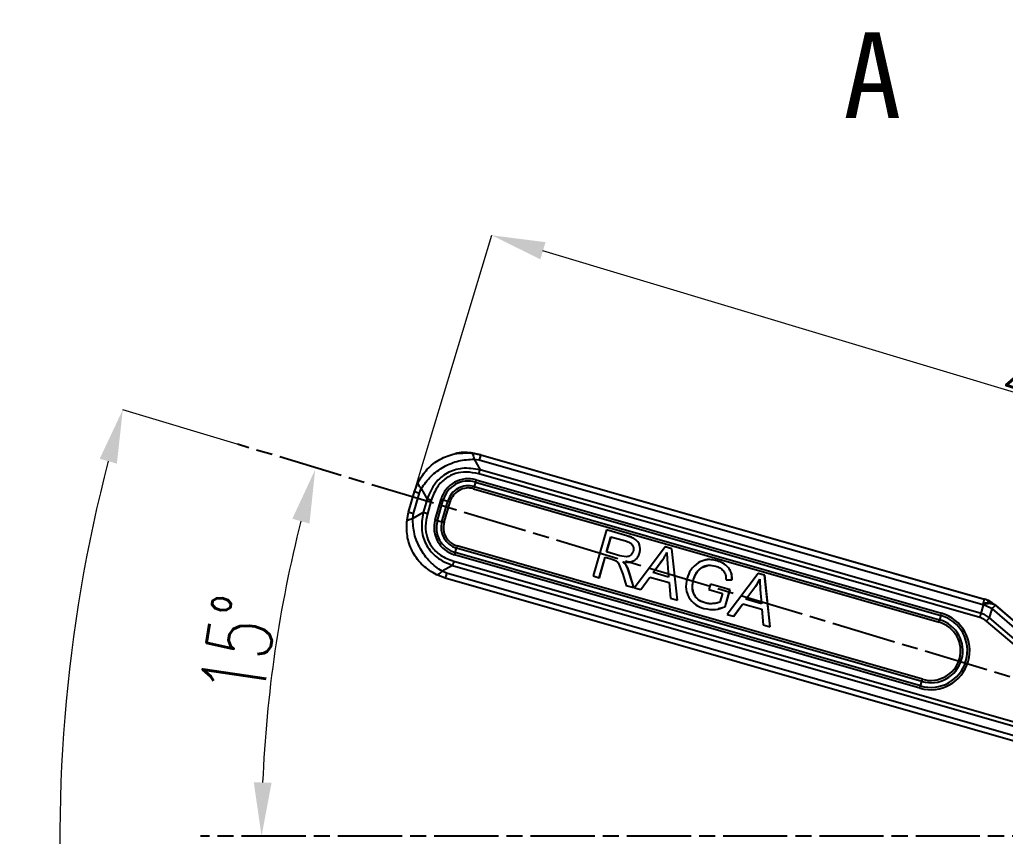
# Model space of a CAD drawing. Header units: millimetres. Extents: x 10469 to 13094, y 11322 to 13178.
# Drawn here: x 10799.3 to 10983.5, y 11920.1 to 12072.7 of the extents above; entities that cross this region are included whole.
import ezdxf

# ---------------------------------------------------------------- set-up
doc = ezdxf.new("R2010")
doc.units = ezdxf.units.MM
doc.linetypes.add('AM_ISO08W050', pattern=[18, 12, -1.5, 3, -1.5])
for name, color, linetype, lineweight in [('AM_5', 3, 'Continuous', 25), ('AM_7', 4, 'AM_ISO08W050', 25), ('文字', 7, 'Continuous', 13), ('标注', 3, 'Continuous', 13)]:
    doc.layers.add(name, color=color, linetype=linetype, lineweight=lineweight)
doc.styles.add('SLDTEXTSTYLE1', font='txt.shx', dxfattribs={"width": 0.7, "bigfont": 'gbcbig.shx'})
doc.styles.add('STYLE1', font='txt.shx', dxfattribs={"width": 0.8, "height": 3, "bigfont": 'hzdx.shx'})
doc.dimstyles.new('SLDDIMSTYLE12$0', dxfattribs={"dimtxt": 12, "dimasz": 10, "dimexe": 0, "dimexo": 0.0625, "dimgap": 0.875, "dimtad": 1, "dimdec": 1, "dimlfac": 1.8, "dimrnd": 1e-09, "dimzin": 12, "dimdsep": 46, "dimtxsty": 'SLDTEXTSTYLE1', "dimcen": 0.09, "dimdle": 8.16, "dimclrd": 3, "dimclre": 3, "dimadec": 0, "dimazin": 3, "dimtfac": 1, "dimtdec": 1, "dimtofl": 0, "dimtmove": 0, "dimatfit": 3, "dimfxl": 0, "dimfrac": 2, "dimtolj": 1, "dimlwd": 5, "dimlwe": 5, "dimarcsym": 0})
doc.dimstyles.new('SLDDIMSTYLE12$2', dxfattribs={"dimtxt": 12, "dimasz": 10, "dimexe": 0, "dimexo": 0.0625, "dimgap": 0.875, "dimtad": 1, "dimdec": 1, "dimlfac": 1.8, "dimrnd": 1e-09, "dimzin": 12, "dimdsep": 46, "dimtxsty": 'SLDTEXTSTYLE1', "dimcen": 0.09, "dimdle": 8.16, "dimclrd": 3, "dimclre": 3, "dimadec": 0, "dimazin": 3, "dimtfac": 1, "dimtdec": 1, "dimtofl": 0, "dimtmove": 0, "dimatfit": 3, "dimfxl": 0, "dimfrac": 2, "dimtolj": 1, "dimlwd": 5, "dimlwe": 5, "dimarcsym": 0})

# ---------------------------------------------------------------- blocks, each defined once
blk = doc.blocks.new('*D28')
at = {"layer": 'Defpoints', "color": 0, "transparency": 16777216}
for p in [(10840.06, 11993.36), (11083.47, 11920.04), (11083.47, 11920.04), (10813.68, 11858.92), (10858.18, 11802.62)]:
    blk.add_point(p, dxfattribs=at)
at = {"layer": '标注', "color": 3, "linetype": 'Continuous', "lineweight": 5, "transparency": 16777216}
blk.add_line((10840, 11993.38), (10818.59, 11999.82), dxfattribs=at)
at = {"layer": '标注', "color": 3, "lineweight": 5, "transparency": 16777216}
blk.add_line((10858.12, 11802.6), (10838.16, 11792.19), dxfattribs=at)
at = {"layer": '标注', "color": 3, "linetype": 'Continuous', "lineweight": 5, "transparency": 16777216}
blk.add_arc((11083.47, 11920.04), 276.63, 165.3097, 205.4569, dxfattribs=at)
at = {"layer": '标注', "color": 3, "transparency": 16777216}
for points in [[(10814.28, 11990.65), (10817.49, 11989.74), (10818.59, 11999.82)], [(10835.19, 11801.88), (10832.2, 11800.4), (10838.16, 11792.19)]]:
    blk.add_solid(points, dxfattribs=at)
at = {"layer": '标注', "color": 0, "transparency": 16777216, "insert": (10813.59, 11898.32), "char_height": 10, "attachment_point": 5, "rotation": 274.6015, "style": 'SLDTEXTSTYLE1'}
blk.add_mtext('\\A1;60%%D', dxfattribs=at)
blk = doc.blocks.new('*D26')
at = {"layer": 'AM_5', "color": 3, "linetype": 'Continuous', "lineweight": 5, "transparency": 16777216}
blk.add_arc((11083.54, 11920.11), 239.02, 165.7415, 177.6027, dxfattribs=at)
at = {"layer": 'AM_5', "color": 3, "transparency": 16777216}
for points in [[(10850.28, 11979.43), (10853.49, 11978.54), (10854.55, 11988.62)], [(10846.4, 11930.08), (10843.07, 11930.15), (10844.53, 11920.11)]]:
    blk.add_solid(points, dxfattribs=at)
at = {"layer": 'Defpoints', "color": 0, "transparency": 16777216}
for p in [(10824.56, 11997.59), (10849, 11966.15), (10833.14, 11920.11), (11083.65, 11920.08), (11086.8, 11920.11)]:
    blk.add_point(p, dxfattribs=at)
at = {"layer": 'AM_5', "color": 0, "transparency": 16777216, "insert": (10840.24, 11955.73), "char_height": 12, "attachment_point": 5, "rotation": 81.6721, "style": 'SLDTEXTSTYLE1'}
blk.add_mtext('\\A1;15%%D', dxfattribs=at)
blk = doc.blocks.new('*D27')
at = {"layer": 'AM_5', "color": 3, "linetype": 'Continuous', "lineweight": 5, "transparency": 16777216}
for p, q in [((10873.14, 11984.59), (10887.55, 12032.43)), ((11088.41, 11971.94), (10897.12, 12029.55))]:
    blk.add_line(p, q, dxfattribs=at)
at = {"layer": 'AM_5', "color": 3, "lineweight": 5, "transparency": 16777216}
blk.add_line((11083.26, 11920.17), (11097.98, 11969.05), dxfattribs=at)
at = {"layer": 'AM_5', "color": 3, "transparency": 16777216}
for points in [[(10897.6, 12031.15), (10896.64, 12027.95), (10887.55, 12032.43)], [(11088.89, 11973.53), (11087.92, 11970.34), (11097.98, 11969.05)]]:
    blk.add_solid(points, dxfattribs=at)
at = {"layer": 'Defpoints', "color": 0, "transparency": 16777216}
for p in [(10887.55, 12032.43), (10873.12, 11984.53), (11083.24, 11920.11)]:
    blk.add_point(p, dxfattribs=at)
at = {"layer": 'AM_5', "color": 0, "transparency": 16777216, "insert": (10994.75, 12007.33), "char_height": 12, "attachment_point": 5, "rotation": 343.2384, "style": 'SLDTEXTSTYLE1'}
blk.add_mtext('\\A1;245', dxfattribs=at)

msp = doc.modelspace()

# ---------------------------------------------------------------- linework, layer by layer
at = {"color": 7, "linetype": 'Continuous', "lineweight": 25}
for p, q in [((10880.659, 11991.56), (10880.622, 11991.552)), ((10883.679, 11991.731), (10885.488, 11991.389)), ((10885.513, 11991.395), (10883.708, 11991.738)), ((10884.277, 11990.593), (10885.363, 11988.59)), ((10884.277, 11990.593), (10885.182, 11990.422)), ((10885.182, 11990.422), (10979.31, 11963.429)), ((10885.513, 11991.395), (10885.488, 11991.389)), ((10885.488, 11991.389), (10979.615, 11964.396)), ((10885.513, 11991.395), (10979.642, 11964.402)), ((10979.013, 11961.734), (10885.363, 11988.59)), ((10884.613, 11986.711), (10971.603, 11961.765)), ((10978.789, 11960.964), (10885.139, 11987.82)), ((10873.119, 11984.533), (10873.785, 11986.247)), ((10874.05, 11984.251), (10874.382, 11985.108)), ((10874.382, 11985.108), (10875.469, 11983.105)), ((10884.155, 11985.05), (10971.145, 11960.104)), ((10884.496, 11986.295), (10884.272, 11985.466)), ((10884.272, 11985.466), (10971.262, 11960.52)), ((10884.496, 11986.295), (10971.486, 11961.349)), ((10872.016, 11980.688), (10873.119, 11984.533)), ((10872.947, 11980.406), (10874.05, 11984.251)), ((10875.469, 11983.105), (10874.752, 11980.606)), ((10876.234, 11982.884), (10875.517, 11980.384)), ((10876.969, 11979.24), (10878.071, 11983.085)), ((10877.388, 11979.121), (10878.49, 11982.966)), ((10878.49, 11982.966), (10879.337, 11982.73)), ((10878.235, 11978.885), (10879.337, 11982.73)), ((10878.654, 11978.767), (10879.756, 11982.612)), ((10871.673, 11978.881), (10872.016, 11980.688)), ((10874.752, 11980.606), (10872.775, 11979.503)), ((10872.775, 11979.503), (10872.947, 11980.406)), ((10877.388, 11979.121), (10878.235, 11978.885)), ((10908.972, 11977.338), (10906.505, 11968.734)), ((10908.992, 11977.342), (10908.972, 11977.338)), ((10912.779, 11976.246), (10908.972, 11977.338)), ((10912.798, 11976.251), (10908.992, 11977.342)), ((10909.024, 11973.223), (10909.839, 11976.067)), ((10909.044, 11973.227), (10909.857, 11976.062)), ((10909.839, 11976.067), (10912.555, 11975.289)), ((10912.798, 11976.251), (10912.779, 11976.246)), ((10914.127, 11975.749), (10914.107, 11975.745)), ((10880.717, 11973.115), (10880.97, 11973.951)), ((10967.96, 11949.005), (10880.97, 11973.951)), ((10968.082, 11949.421), (10881.092, 11974.367)), ((10919.976, 11974.189), (10914.207, 11966.532)), ((10919.996, 11974.193), (10919.976, 11974.189)), ((10921.202, 11973.837), (10919.976, 11974.189)), ((10921.222, 11973.841), (10919.996, 11974.193)), ((10921.222, 11973.841), (10921.202, 11973.837)), ((10922.242, 11964.228), (10921.202, 11973.837)), ((10922.262, 11964.232), (10921.222, 11973.841)), ((10967.585, 11947.752), (10880.595, 11972.698)), ((10967.707, 11948.169), (10880.717, 11973.115)), ((10907.643, 11968.408), (10908.74, 11972.232)), ((10907.663, 11968.412), (10908.757, 11972.227)), ((10908.74, 11972.232), (10910.065, 11971.852)), ((10909.044, 11973.227), (10909.024, 11973.223)), ((10911.475, 11972.52), (10909.024, 11973.223)), ((10911.495, 11972.524), (10909.044, 11973.227)), ((10910.065, 11971.852), (10910.784, 11971.573)), ((10911.495, 11972.524), (10911.475, 11972.52)), ((10912.681, 11972.317), (10911.475, 11972.52)), ((10927.34, 11971.706), (10927.32, 11971.702)), ((10880.237, 11970.711), (10878.26, 11969.607)), ((10880.237, 11970.711), (10993.643, 11938.189)), ((10880.453, 11971.479), (10993.86, 11938.957)), ((10911.319, 11970.963), (10912.028, 11969.092)), ((10913.501, 11971.383), (10913.521, 11971.387)), ((10917.696, 11969.359), (10919.37, 11971.608)), ((10917.716, 11969.363), (10919.389, 11971.612)), ((10919.389, 11971.612), (10919.37, 11971.608)), ((10920.395, 11971.155), (10920.617, 11968.521)), ((10926.842, 11970.34), (10926.822, 11970.336)), ((10926.842, 11970.34), (10927.743, 11970.616)), ((10929.684, 11971.567), (10929.664, 11971.563)), ((10931.803, 11970.285), (10931.783, 11970.28)), ((10878.872, 11968.319), (10877.158, 11968.986)), ((10879.118, 11969.274), (10878.26, 11969.607)), ((10992.952, 11935.605), (10878.873, 11968.319)), ((10993.197, 11936.56), (10879.118, 11969.274)), ((10906.505, 11968.734), (10907.643, 11968.408)), ((10907.663, 11968.412), (10907.643, 11968.408)), ((10912.028, 11969.092), (10912.652, 11966.972)), ((10913.274, 11969.342), (10913.254, 11969.338)), ((10914.083, 11966.561), (10913.254, 11969.338)), ((10914.103, 11966.565), (10913.274, 11969.342)), ((10915.41, 11966.187), (10917.108, 11968.524)), ((10915.43, 11966.191), (10917.122, 11968.52)), ((10917.108, 11968.524), (10920.697, 11967.495)), ((10917.716, 11969.363), (10917.696, 11969.359)), ((10920.617, 11968.521), (10917.696, 11969.359)), ((10920.616, 11968.531), (10917.716, 11969.363)), ((10925.283, 11968.062), (10925.263, 11968.058)), ((10931.338, 11968.017), (10932.453, 11968.008)), ((10937.33, 11969.212), (10931.561, 11961.555)), ((10937.35, 11969.217), (10937.33, 11969.212)), ((10938.555, 11968.861), (10937.33, 11969.212)), ((10938.575, 11968.865), (10937.35, 11969.217)), ((10938.575, 11968.865), (10938.555, 11968.861)), ((10939.596, 11959.251), (10938.555, 11968.861)), ((10939.615, 11959.255), (10938.575, 11968.865)), ((10912.652, 11966.972), (10914.083, 11966.561)), ((10914.103, 11966.565), (10914.083, 11966.561)), ((10914.207, 11966.532), (10915.41, 11966.187)), ((10915.43, 11966.191), (10915.41, 11966.187)), ((10920.697, 11967.495), (10920.958, 11964.596)), ((10928.426, 11967.202), (10928.137, 11966.193)), ((10928.137, 11966.193), (10930.659, 11965.47)), ((10928.446, 11967.206), (10928.426, 11967.202)), ((10932.062, 11966.159), (10928.426, 11967.202)), ((10932.082, 11966.163), (10928.446, 11967.206)), ((10932.473, 11968.013), (10932.453, 11968.008)), ((10935.05, 11964.382), (10936.723, 11966.632)), ((10935.07, 11964.386), (10936.743, 11966.636)), ((10936.743, 11966.636), (10936.723, 11966.632)), ((10937.748, 11966.179), (10937.97, 11963.545)), ((10920.958, 11964.596), (10922.242, 11964.228)), ((10925.388, 11965.27), (10925.369, 11965.265)), ((10930.659, 11965.47), (10930.198, 11963.863)), ((10931.149, 11962.975), (10932.062, 11966.159)), ((10931.169, 11962.979), (10932.082, 11966.163)), ((10932.082, 11966.163), (10932.062, 11966.159)), ((10935.07, 11964.386), (10935.05, 11964.382)), ((10937.97, 11963.545), (10935.05, 11964.382)), ((10937.97, 11963.555), (10935.07, 11964.386)), ((10979.615, 11964.396), (10979.642, 11964.402)), ((10922.262, 11964.232), (10922.242, 11964.228)), ((10927.464, 11963.692), (10927.444, 11963.688)), ((10929.142, 11963.592), (10929.123, 11963.587)), ((10929.67, 11963.691), (10929.142, 11963.592)), ((10929.901, 11962.574), (10929.921, 11962.578)), ((10929.906, 11962.63), (10931.169, 11962.979)), ((10931.169, 11962.979), (10931.149, 11962.975)), ((10932.763, 11961.211), (10934.462, 11963.548)), ((10932.783, 11961.215), (10934.476, 11963.544)), ((10934.462, 11963.548), (10938.051, 11962.519)), ((10938.051, 11962.519), (10938.311, 11959.62)), ((10979.013, 11961.734), (10979.478, 11963.284)), ((10979.31, 11963.429), (10979.478, 11963.284)), ((10980.561, 11960.926), (10981.057, 11962.581)), ((10981.057, 11962.581), (10986.587, 11957.864)), ((10981.482, 11963.394), (10981.508, 11963.4)), ((10981.482, 11963.394), (10981.65, 11963.25)), ((10981.662, 11963.27), (10981.492, 11963.414)), ((10981.508, 11963.4), (10981.679, 11963.256)), ((10981.65, 11963.25), (10987.18, 11958.532)), ((10981.679, 11963.256), (10987.209, 11958.539)), ((10931.561, 11961.555), (10932.763, 11961.211)), ((10932.783, 11961.215), (10932.763, 11961.211)), ((10971.486, 11961.349), (10971.262, 11960.52)), ((10986.524, 11955.839), (10980.561, 11960.926)), ((10938.311, 11959.62), (10939.596, 11959.251)), ((10939.615, 11959.255), (10939.596, 11959.251)), ((10985.984, 11955.21), (10980.021, 11960.297)), ((10967.707, 11948.169), (10967.96, 11949.005))]:
    msp.add_line(p, q, dxfattribs=at)
for centre, radius, start, end in [((10883.155, 11981.627), 5.288, 73.99917, 164.00247), ((10883.157, 11981.628), 4.855, 73.99917, 164.00247), ((10915.784, 11977.724), 32.441, 163.9172, 164.67984), ((10883.172, 11981.631), 3.989, 73.99917, 164.00247), ((10883.175, 11981.631), 3.556, 73.99917, 164.00247), ((10852.982, 11994.038), 32.443, 343.91719, 344.67981), ((10895.257, 12042.844), 62.181, 253.95603, 254.35706), ((10862.57, 11922.849), 62.185, 73.95602, 74.35704), ((10882.053, 11977.782), 5.289, 164.00083, 253.99752), ((10894.154, 12038.999), 62.181, 253.95603, 254.35706), ((10882.055, 11977.783), 4.856, 164.00075, 253.99756), ((10882.07, 11977.786), 3.99, 164.00075, 253.99757), ((10861.467, 11919.004), 62.185, 73.95602, 74.35704), ((10882.073, 11977.786), 3.557, 164.00056, 253.99766), ((10849.343, 11983.422), 33.015, 343.32882, 344.08236), ((10912.344, 11963.644), 33.015, 163.32881, 164.08236), ((10993.245, 11959.563), 14.461, 160.47239, 164.49357), ((10978.237, 11959.59), 5, 49.53467, 73.99864), ((10978.263, 11959.596), 5, 49.53467, 73.99864), ((10980.366, 11961.562), 2.145, 58.66161, 119.51448), ((10980.534, 11961.418), 2.145, 58.66153, 119.51425), ((10977.784, 11957.354), 6.167, 57.94933, 74.06129), ((10994.653, 11951.117), 17.785, 136.98242, 139.86093), ((10969.594, 11954.758), 7.289, 254.00246, 74), ((10969.596, 11954.759), 6.856, 254.00238, 74.00008), ((11002.775, 11952.777), 32.442, 163.91719, 164.67983), ((10969.611, 11954.762), 5.99, 254.00253, 73.99993), ((10969.614, 11954.763), 5.557, 254.00255, 73.99991), ((10939.973, 11969.091), 32.442, 343.91719, 344.67983), ((10999.333, 11938.698), 33.014, 163.32879, 164.08235), ((10936.332, 11958.476), 33.016, 343.32883, 344.08237)]:
    msp.add_arc(centre, radius, start, end, dxfattribs=at)
for points, knots in [([(10873.785, 11986.247), (10874.31, 11987.105), (10875.357, 11988.816), (10877.812, 11990.639), (10880.661, 11991.756), (10882.671, 11991.74), (10883.679, 11991.731)], [0, 0, 0, 0, 0.2509207, 0.5000162, 0.7490448, 1, 1, 1, 1]), ([(10874.382, 11985.108), (10874.944, 11985.898), (10876.063, 11987.473), (10878.547, 11989.24), (10881.366, 11990.413), (10883.304, 11990.532), (10884.277, 11990.593)], [0, 0, 0, 0, 0.2509209, 0.5000162, 0.7490448, 1, 1, 1, 1]), ([(10883.708, 11991.738), (10882.682, 11991.827), (10881.637, 11991.918), (10880.679, 11991.558), (10880.661, 11991.552)], [0, 0, 0, 0, 0.9811751, 1, 1, 1, 1]), ([(10883.679, 11991.731), (10883.801, 11991.67), (10884.046, 11991.546), (10884.2, 11990.91), (10884.277, 11990.593)], [0, 0, 0, 0, 0.5000005, 1, 1, 1, 1]), ([(10885.363, 11988.59), (10884.233, 11988.773), (10882.138, 11989.111), (10879.139, 11988.123), (10876.725, 11986.101), (10875.908, 11984.153), (10875.469, 11983.105)], [0, 0, 0, 0, 0.2702915, 0.5008839, 0.7316205, 1, 1, 1, 1]), ([(10885.139, 11987.82), (10884.357, 11987.986), (10882.901, 11988.296), (10880.767, 11987.978), (10878.857, 11987.053), (10877.16, 11985.352), (10876.558, 11983.748), (10876.234, 11982.884)], [0, 0, 0, 0, 0.2085412, 0.3881399, 0.5544367, 0.759769, 1, 1, 1, 1]), ([(10873.785, 11986.247), (10873.763, 11986.106), (10873.719, 11985.824), (10874.16, 11985.347), (10874.382, 11985.108)], [0, 0, 0, 0, 0.49686735, 1, 1, 1, 1]), ([(10871.673, 11978.882), (10871.728, 11979.008), (10871.839, 11979.261), (10872.463, 11979.422), (10872.775, 11979.503)], [0, 0, 0, 0, 0.50000085, 1, 1, 1, 1]), ([(10878.26, 11969.607), (10877.466, 11970.171), (10875.885, 11971.295), (10874.115, 11973.781), (10872.945, 11976.599), (10872.832, 11978.532), (10872.775, 11979.503)], [0, 0, 0, 0, 0.2509467, 0.4999847, 0.7490684, 1, 1, 1, 1]), ([(10874.752, 11980.606), (10874.569, 11979.474), (10874.229, 11977.379), (10875.219, 11974.379), (10877.241, 11971.967), (10879.19, 11971.15), (10880.237, 11970.711)], [0, 0, 0, 0, 0.2705363, 0.5011773, 0.7319034, 1, 1, 1, 1]), ([(10875.517, 11980.384), (10875.35, 11979.602), (10875.041, 11978.145), (10875.36, 11976.01), (10876.286, 11974.1), (10877.986, 11972.404), (10879.589, 11971.803), (10880.453, 11971.479)], [0, 0, 0, 0, 0.20872371, 0.38836947, 0.55468562, 0.75997191, 1, 1, 1, 1]), ([(10877.158, 11968.986), (10876.298, 11969.513), (10874.584, 11970.562), (10872.76, 11973.018), (10871.644, 11975.866), (10871.663, 11977.874), (10871.673, 11978.881)], [0, 0, 0, 0, 0.2509467, 0.4999848, 0.7490685, 1, 1, 1, 1]), ([(10914.107, 11975.745), (10913.897, 11975.843), (10913.467, 11976.044), (10913.011, 11976.178), (10912.779, 11976.246)], [0, 0, 0, 0, 0.4889255, 1, 1, 1, 1]), ([(10914.127, 11975.749), (10913.917, 11975.847), (10913.487, 11976.048), (10913.031, 11976.182), (10912.798, 11976.251)], [0, 0, 0, 0, 0.4889255, 1, 1, 1, 1]), ([(10914.855, 11975.103), (10914.734, 11975.244), (10914.517, 11975.496), (10914.233, 11975.668), (10914.107, 11975.745)], [0, 0, 0, 0, 0.5575462, 1, 1, 1, 1]), ([(10912.555, 11975.289), (10912.83, 11975.196), (10913.228, 11975.061), (10913.667, 11974.745), (10913.805, 11974.543), (10913.869, 11974.448)], [0, 0, 0, 0, 0.5431864, 0.7867589, 1, 1, 1, 1]), ([(10913.869, 11974.448), (10913.946, 11974.27), (10914.059, 11974.006), (10914.066, 11973.622), (10914.025, 11973.441), (10914.004, 11973.35)], [0, 0, 0, 0, 0.508701, 0.7517829, 1, 1, 1, 1]), ([(10915.249, 11974.148), (10915.207, 11974.345), (10915.133, 11974.689), (10914.938, 11974.979), (10914.855, 11975.103)], [0, 0, 0, 0, 0.5738958, 1, 1, 1, 1]), ([(10915.179, 11973.019), (10915.226, 11973.23), (10915.309, 11973.604), (10915.267, 11973.983), (10915.249, 11974.148)], [0, 0, 0, 0, 0.5655054, 1, 1, 1, 1]), ([(10912.083, 11971.362), (10912.373, 11971.334), (10912.913, 11971.281), (10913.676, 11971.392), (10914.346, 11971.692), (10914.898, 11972.245), (10915.082, 11972.752), (10915.179, 11973.019)], [0, 0, 0, 0, 0.2248507, 0.4169148, 0.5876668, 0.7832367, 1, 1, 1, 1]), ([(10913.501, 11972.612), (10913.376, 11972.53), (10913.125, 11972.368), (10912.829, 11972.334), (10912.681, 11972.317)], [0, 0, 0, 0, 0.50112496, 1, 1, 1, 1]), ([(10914.004, 11973.35), (10913.951, 11973.205), (10913.845, 11972.917), (10913.615, 11972.713), (10913.501, 11972.612)], [0, 0, 0, 0, 0.5017512, 1, 1, 1, 1]), ([(10919.37, 11971.608), (10919.553, 11971.871), (10919.891, 11972.357), (10920.166, 11972.881), (10920.292, 11973.121)], [0, 0, 0, 0, 0.5419592, 1, 1, 1, 1]), ([(10919.389, 11971.612), (10919.573, 11971.875), (10919.911, 11972.361), (10920.186, 11972.885), (10920.312, 11973.125)], [0, 0, 0, 0, 0.5419592, 1, 1, 1, 1]), ([(10920.292, 11973.121), (10920.3, 11972.8), (10920.316, 11972.144), (10920.368, 11971.49), (10920.395, 11971.155)], [0, 0, 0, 0, 0.4886907, 1, 1, 1, 1]), ([(10929.664, 11971.563), (10929.298, 11971.649), (10928.602, 11971.812), (10927.358, 11971.799), (10926.585, 11971.433), (10926.124, 11971.213)], [0, 0, 0, 0, 0.308178, 0.5862676, 1, 1, 1, 1]), ([(10929.684, 11971.567), (10929.319, 11971.646), (10928.626, 11971.797), (10927.806, 11971.853), (10927.422, 11971.698), (10927.353, 11971.67)], [0, 0, 0, 0, 0.4764978, 0.9064737, 1, 1, 1, 1]), ([(10910.784, 11971.573), (10910.873, 11971.502), (10911.087, 11971.332), (10911.234, 11971.099), (10911.319, 11970.963)], [0, 0, 0, 0, 0.4142729, 1, 1, 1, 1]), ([(10913.254, 11969.338), (10913.099, 11969.819), (10912.852, 11970.585), (10912.291, 11971.152), (10912.083, 11971.362)], [0, 0, 0, 0, 0.628575, 1, 1, 1, 1]), ([(10913.274, 11969.342), (10913.119, 11969.823), (10912.872, 11970.589), (10912.311, 11971.156), (10912.102, 11971.366)], [0, 0, 0, 0, 0.628575, 1, 1, 1, 1]), ([(10926.124, 11971.213), (10925.612, 11970.794), (10924.662, 11970.014), (10924.261, 11968.857), (10924.076, 11968.322)], [0, 0, 0, 0, 0.5381648, 1, 1, 1, 1]), ([(10925.263, 11968.058), (10925.435, 11968.535), (10925.682, 11969.223), (10926.288, 11969.958), (10926.646, 11970.211), (10926.822, 11970.336)], [0, 0, 0, 0, 0.5344662, 0.7714045, 1, 1, 1, 1]), ([(10925.283, 11968.062), (10925.47, 11968.601), (10925.787, 11969.511), (10926.536, 11970.1), (10926.842, 11970.34)], [0, 0, 0, 0, 0.5921782, 1, 1, 1, 1]), ([(10926.822, 11970.336), (10927.011, 11970.435), (10927.387, 11970.633), (10928.27, 11970.817), (10928.939, 11970.684), (10929.398, 11970.592)], [0, 0, 0, 0, 0.2394886, 0.4785859, 1, 1, 1, 1]), ([(10929.398, 11970.592), (10929.677, 11970.494), (10930.222, 11970.304), (10930.635, 11969.902), (10930.836, 11969.706)], [0, 0, 0, 0, 0.512975, 1, 1, 1, 1]), ([(10931.783, 11970.28), (10931.456, 11970.59), (10930.841, 11971.172), (10930.039, 11971.438), (10929.664, 11971.563)], [0, 0, 0, 0, 0.5318982, 1, 1, 1, 1]), ([(10931.803, 11970.285), (10931.476, 11970.594), (10930.861, 11971.176), (10930.059, 11971.443), (10929.684, 11971.567)], [0, 0, 0, 0, 0.53189815, 1, 1, 1, 1]), ([(10932.453, 11968.008), (10932.448, 11968.49), (10932.44, 11969.319), (10931.976, 11969.997), (10931.783, 11970.28)], [0, 0, 0, 0, 0.5814657, 1, 1, 1, 1]), ([(10932.473, 11968.013), (10932.468, 11968.494), (10932.459, 11969.323), (10931.996, 11970.001), (10931.803, 11970.285)], [0, 0, 0, 0, 0.5814657, 1, 1, 1, 1]), ([(10877.158, 11968.986), (10877.292, 11968.969), (10877.561, 11968.934), (10878.026, 11969.382), (10878.26, 11969.608)], [0, 0, 0, 0, 0.4968674, 1, 1, 1, 1]), ([(10924.076, 11968.322), (10923.929, 11967.614), (10923.676, 11966.392), (10924.156, 11965.253), (10924.358, 11964.774)], [0, 0, 0, 0, 0.5794862, 1, 1, 1, 1]), ([(10925.369, 11965.265), (10925.285, 11965.465), (10925.115, 11965.872), (10924.995, 11966.829), (10925.153, 11967.554), (10925.263, 11968.058)], [0, 0, 0, 0, 0.2264152, 0.4626215, 1, 1, 1, 1]), ([(10925.388, 11965.27), (10925.235, 11965.75), (10924.941, 11966.673), (10925.172, 11967.612), (10925.283, 11968.062)], [0, 0, 0, 0, 0.520635, 1, 1, 1, 1]), ([(10930.836, 11969.706), (10930.921, 11969.595), (10931.092, 11969.371), (10931.319, 11968.805), (10931.33, 11968.339), (10931.338, 11968.017)], [0, 0, 0, 0, 0.23103556, 0.46846759, 1, 1, 1, 1]), ([(10936.723, 11966.632), (10936.906, 11966.895), (10937.244, 11967.38), (10937.519, 11967.904), (10937.645, 11968.144)], [0, 0, 0, 0, 0.54195929, 1, 1, 1, 1]), ([(10936.743, 11966.636), (10936.926, 11966.899), (10937.264, 11967.385), (10937.539, 11967.909), (10937.665, 11968.148)], [0, 0, 0, 0, 0.5419593, 1, 1, 1, 1]), ([(10937.645, 11968.144), (10937.654, 11967.824), (10937.67, 11967.168), (10937.722, 11966.513), (10937.748, 11966.179)], [0, 0, 0, 0, 0.4886908, 1, 1, 1, 1]), ([(10924.358, 11964.774), (10924.756, 11964.241), (10925.495, 11963.247), (10926.66, 11962.842), (10927.198, 11962.654)], [0, 0, 0, 0, 0.53725916, 1, 1, 1, 1]), ([(10927.444, 11963.688), (10926.998, 11963.854), (10926.351, 11964.096), (10925.69, 11964.718), (10925.475, 11965.083), (10925.369, 11965.265)], [0, 0, 0, 0, 0.5264104, 0.7642346, 1, 1, 1, 1]), ([(10927.464, 11963.692), (10926.96, 11963.877), (10926.096, 11964.193), (10925.596, 11964.953), (10925.388, 11965.27)], [0, 0, 0, 0, 0.5837878, 1, 1, 1, 1]), ([(10927.198, 11962.654), (10927.93, 11962.53), (10929.279, 11962.301), (10930.562, 11962.763), (10931.149, 11962.975)], [0, 0, 0, 0, 0.5424178, 1, 1, 1, 1]), ([(10929.123, 11963.587), (10928.839, 11963.558), (10928.274, 11963.499), (10927.72, 11963.625), (10927.444, 11963.688)], [0, 0, 0, 0, 0.5020846, 1, 1, 1, 1]), ([(10929.142, 11963.592), (10928.824, 11963.561), (10928.258, 11963.505), (10927.706, 11963.635), (10927.464, 11963.692)], [0, 0, 0, 0, 0.5618251, 1, 1, 1, 1]), ([(10930.198, 11963.863), (10930.074, 11963.813), (10929.728, 11963.674), (10929.359, 11963.621), (10929.123, 11963.587)], [0, 0, 0, 0, 0.3598376, 1, 1, 1, 1]), ([(10980.021, 11960.297), (10979.806, 11960.46), (10979.429, 11960.746), (10978.982, 11960.898), (10978.789, 11960.964)], [0, 0, 0, 0, 0.56777287, 1, 1, 1, 1]), ([(10980.561, 11960.926), (10980.321, 11961.101), (10979.845, 11961.448), (10979.289, 11961.639), (10979.013, 11961.734)], [0, 0, 0, 0, 0.50495342, 1, 1, 1, 1])]:
    msp.add_open_spline(points, degree=3, knots=knots, dxfattribs=at)
for points in [[(10885.488, 11991.389), (10885.47, 11991.345), (10885.434, 11991.256), (10885.266, 11990.7), (10885.182, 11990.422)], [(10885.139, 11987.82), (10885.16, 11987.894), (10885.203, 11988.043), (10885.264, 11988.253), (10885.32, 11988.444), (10885.349, 11988.541), (10885.363, 11988.59)], [(10873.119, 11984.533), (10873.156, 11984.52), (10873.232, 11984.493), (10873.777, 11984.332), (10874.05, 11984.251)], [(10876.234, 11982.884), (10876.159, 11982.905), (10876.011, 11982.948), (10875.801, 11983.008), (10875.612, 11983.063), (10875.517, 11983.091), (10875.469, 11983.105)], [(10872.016, 11980.688), (10872.054, 11980.675), (10872.13, 11980.648), (10872.675, 11980.487), (10872.947, 11980.406)], [(10875.517, 11980.384), (10875.443, 11980.406), (10875.294, 11980.448), (10875.085, 11980.509), (10874.896, 11980.564), (10874.8, 11980.592), (10874.752, 11980.606)], [(10880.453, 11971.479), (10880.432, 11971.404), (10880.39, 11971.256), (10880.33, 11971.046), (10880.277, 11970.856), (10880.25, 11970.759), (10880.237, 11970.71)], [(10879.118, 11969.274), (10879.044, 11968.998), (10878.894, 11968.445), (10878.88, 11968.361), (10878.873, 11968.319)], [(10978.789, 11960.964), (10978.81, 11961.038), (10978.853, 11961.187), (10978.914, 11961.398), (10978.97, 11961.588), (10978.999, 11961.685), (10979.013, 11961.734)], [(10980.021, 11960.297), (10980.073, 11960.359), (10980.178, 11960.482), (10980.327, 11960.656), (10980.461, 11960.811), (10980.528, 11960.888), (10980.561, 11960.926)]]:
    msp.add_open_spline(points, degree=3, dxfattribs=at)
at = {"layer": 'AM_7'}
for p, q in [((11083.469, 11920.044), (10840.055, 11993.357)), ((11086.795, 11920.113), (10833.144, 11920.113))]:
    msp.add_line(p, q, dxfattribs=at)

# ---------------------------------------------------------------- texts
at = {"layer": '文字', "insert": (10980.477, 12061.495), "char_height": 16, "width": 240, "attachment_point": 5, "style": 'STYLE1'}
msp.add_mtext('\\pt176;{\\fSimSun|b0|i0|c134|p2;\\W1;A  向}', dxfattribs=at)

# ---------------------------------------------------------------- dimensions: what is measured, and where the dimension line sits
at = {"layer": 'AM_5'}
dim = msp.add_linear_dim(base=(10887.546, 12032.434), p1=(11083.24, 11920.113), p2=(10873.119, 11984.533), angle=163.23837, text='245', dimstyle='SLDDIMSTYLE12$0', override={"dimlfac": 1, "dimpost": ''}, dxfattribs=at)
dim.commit()
dim.dimension.update_dxf_attribs({"geometry": '*D27', "text_midpoint": (10994.746, 12007.327)})
dim = msp.add_angular_dim_2l(base=(10849, 11966.145), line1=((11083.647, 11920.081), (10824.565, 11997.593)), line2=((11086.795, 11920.113), (10833.144, 11920.113)), text='15%%D', dimstyle='SLDDIMSTYLE12$2', override={"dimlfac": 1}, dxfattribs=at)
dim.commit()
dim.dimension.update_dxf_attribs({"geometry": '*D26', "text_midpoint": (10840.243, 11955.728)})
at = {"layer": '标注'}
dim = msp.add_angular_dim_2l(base=(10813.675, 11858.922), line1=((11083.469, 11920.044), (10840.055, 11993.357)), line2=((11083.469, 11920.044), (10858.179, 11802.625)), text='60%%D', dimstyle='SLDDIMSTYLE12$2', override={"dimtxt": 10, "dimadec": 3, "dimtdec": 3, "dimtzin": 0}, dxfattribs=at)
dim.commit()
dim.dimension.update_dxf_attribs({"geometry": '*D28', "text_midpoint": (10807.73, 11897.851), "dimtype": 162})

doc.saveas('drawing.dxf')
